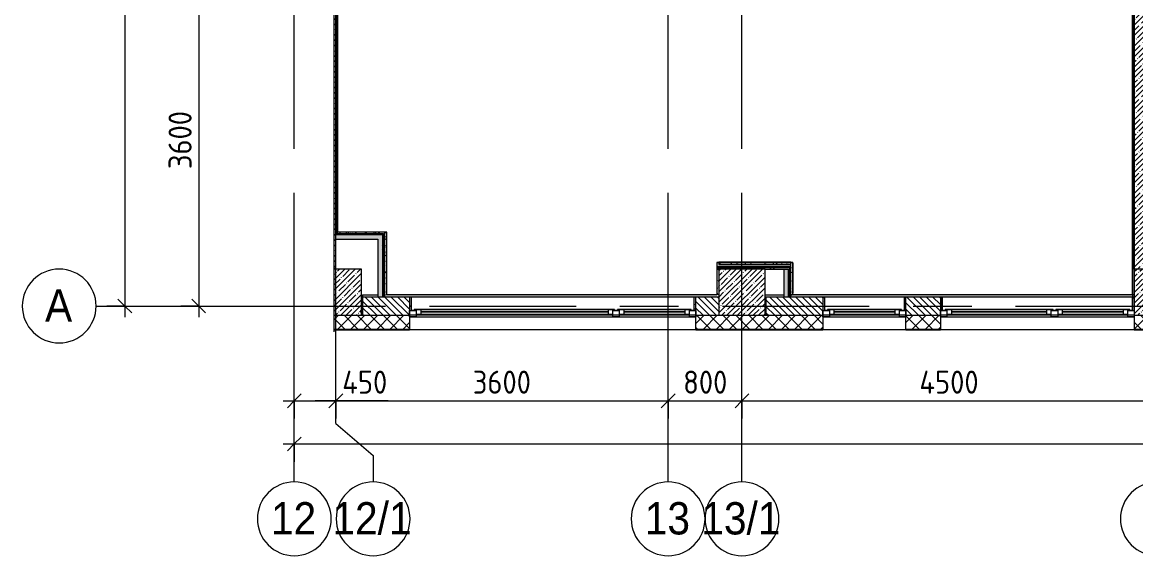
# Model space of a CAD drawing. Header units: millimetres. Extents: x 35363 to 232034, y -8553 to 29000.
# Drawn here: x 35363 to 47425, y -2706 to 3076 of the extents above; entities that cross this region are included whole.
import ezdxf

# ---------------------------------------------------------------- set-up
doc = ezdxf.new("R2010")
doc.units = ezdxf.units.MM
doc.linetypes.add('Осевая', pattern=[3175, 635, -476.25, 1587.5, -476.25])
for name, color, linetype, lineweight in [('A-ANNO-DIMS', 7, 'Continuous', 9), ('A-ANNO-DIMS-100', 7, 'Continuous', 9), ('A-DETL-GENF', 7, 'Continuous', 9), ('A-GLAZ', 7, 'Continuous', 9), ('A-GLAZ-1', 7, 'Continuous', 13), ('A-WALL', 7, 'Continuous', 9), ('I-WALL', 7, 'Continuous', 9), ('S-COLS', 7, 'Continuous', 9), ('Оси', 7, 'Continuous', 9), ('Оси-1', 7, 'Continuous', 20), ('Оси-2', 7, 'Осевая', 9)]:
    doc.layers.add(name, color=color, linetype=linetype, lineweight=lineweight)
doc.layers.add('A-WALL-1', color=7, linetype='Continuous', lineweight=9, true_color=0x3c3c3c)
doc.layers.add('A-WALL-FNSH-1', color=7, linetype='Continuous', lineweight=9, true_color=0x3c3c3c)
doc.styles.add('Arial', font='arial.ttf', dxfattribs={"width": 0.9, "height": 350})
doc.styles.add('ISOCPEUR', font='isocpeur.ttf', dxfattribs={"width": 0.9, "height": 250})
doc.dimstyles.new('ISO-2_5_0_9К_БОЛЬШОЙ', dxfattribs={"dimscale": 304.8, "dimtxt": 248.995294, "dimasz": 0.492126, "dimexe": 0.393701, "dimexo": 0.984252, "dimgap": 0, "dimtad": 1, "dimdec": 0, "dimrnd": 10, "dimzin": 0, "dimdsep": 46, "dimtxsty": 'ISOCPEUR', "dimblk1": 'OBLIQUE', "dimblk2": 'OBLIQUE', "dimsah": 1, "dimcen": 0.09, "dimdle": 0.393701, "dimazin": 0, "dimtfac": 1, "dimtdec": 4, "dimtix": 1, "dimtmove": 0, "dimatfit": 3, "dimfxl": 1, "dimtvp": 1, "dimtolj": 1, "dimtzin": 0, "dimarcsym": 2})
doc.dimstyles.new('ISO-2_5_0_9К_БОЛЬШОЙ_1', dxfattribs={"dimscale": 304.8, "dimtxt": 248.995294, "dimasz": 0.492126, "dimexe": 0.393701, "dimexo": 0.984252, "dimgap": 0, "dimtad": 1, "dimdec": 0, "dimrnd": 10, "dimzin": 0, "dimdsep": 46, "dimtxsty": 'ISOCPEUR', "dimblk1": 'OBLIQUE', "dimblk2": 'OBLIQUE', "dimsah": 1, "dimcen": 0.09, "dimdle": 0.393701, "dimazin": 0, "dimtfac": 1, "dimtdec": 4, "dimtix": 1, "dimtmove": 2, "dimatfit": 3, "dimfxl": 1, "dimtvp": 1, "dimtolj": 1, "dimtzin": 0, "dimarcsym": 2})
doc.dimstyles.new('ISO-2_5_0_9К_БОЛЬШОЙ_2', dxfattribs={"dimscale": 304.8, "dimtxt": 248.995294, "dimasz": 0.492126, "dimexe": 0.393701, "dimexo": 0.984252, "dimgap": 0, "dimtad": 1, "dimdec": 0, "dimrnd": 10, "dimzin": 0, "dimdsep": 46, "dimtxsty": 'ISOCPEUR', "dimblk1": 'OBLIQUE', "dimblk2": 'OBLIQUE', "dimsah": 1, "dimcen": 0.09, "dimdle": 0.393701, "dimazin": 0, "dimtfac": 1, "dimtdec": 4, "dimtix": 1, "dimtmove": 1, "dimatfit": 3, "dimfxl": 1, "dimtvp": 1, "dimtolj": 1, "dimtzin": 0, "dimarcsym": 2})
pattern_1 = [(45, (0, 0), (-57.02463, 57.02463), []), (45, (57.025, 0), (-57.02463, 57.02463), [100.806, -20.161, 3.353, -16.808])]
pattern_2 = [(135, (0, 0), (-35.35534, -35.35534), [])]
pattern_3 = [(0, (0, 0), (121.92, 30.48), [10.058, -81.382, 10.058, -81.382, -487.68]), (0, (0, 0), (121.92, 30.48), [-182.88, 10.058, -172.822, 10.058, -81.382, -213.36]), (0, (0, 0), (121.92, 30.48), [-457.2, 10.058, -50.902, 10.058, -142.342]), (120, (45.72, 15.24), (-87.356454, 90.345817), [10.058, -81.382, 10.058, -81.382, -487.68]), (120, (45.72, 15.24), (-87.356454, 90.345817), [-182.88, 10.058, -172.822, 10.058, -81.382, -213.36]), (120, (45.72, 15.24), (-87.356454, 90.345817), [-457.2, 10.058, -50.902, 10.058, -142.342]), (240, (60.96, 76.2), (-34.563546, -120.825817), [10.058, -81.382, 10.058, -81.382, -487.68]), (240, (60.96, 76.2), (-34.563546, -120.825817), [-182.88, 10.058, -172.822, 10.058, -81.382, -213.36]), (240, (60.96, 76.2), (-34.563546, -120.825817), [-457.2, 10.058, -50.902, 10.058, -142.342])]
pattern_4 = [(45, (0, 0), (-106.066, 106.066), []), (135, (0, 0), (-106.066, -106.066), [])]

# ---------------------------------------------------------------- blocks, each defined once
blk = doc.blocks.new('BSC_Колонна _Прямоугольная - 500х500-V5-План заполнения и маркировки дверных проемов 2 этажа в осях 12-23')
at = {"layer": 'S-COLS'}
h = blk.add_hatch(dxfattribs=at)
h.set_pattern_fill('FP_6', color=256, style=0, pattern_type=2)
h.set_pattern_definition([(45, (-38790, -150), (-57.02463, 57.02463), []), (45, (-38732.975, -150), (-57.02463, 57.02463), [100.806, -20.161, 3.353, -16.808])])
h.paths.add_polyline_path([(-47, -250), (250, -250), (250, 250), (-47, 250)])
for p, q in [((250, 250), (-47, 250)), ((250, -250), (250, 250)), ((-47, -250), (250, -250))]:
    blk.add_line(p, q, dxfattribs=at)
blk = doc.blocks.new('BSC_Колонна _Прямоугольная - 500х500-V6-План заполнения и маркировки дверных проемов 2 этажа в осях 12-23')
at = {"layer": 'S-COLS'}
h = blk.add_hatch(dxfattribs=at)
h.set_pattern_fill('FP_7', color=256, style=0, pattern_type=2)
h.set_pattern_definition([(45, (-43160, -150), (-57.02463, 57.02463), []), (45, (-43102.975, -150), (-57.02463, 57.02463), [100.806, -20.161, 3.353, -16.808])])
h.paths.add_polyline_path([(-250, -250), (250, -250), (250, 250), (-250, 250)])
for p, q in [((250, 250), (-250, 250)), ((-250, 250), (-250, -250)), ((250, -250), (250, 250)), ((-250, -250), (250, -250))]:
    blk.add_line(p, q, dxfattribs=at)
blk = doc.blocks.new('BSC_Колонна _Прямоугольная - 500х500-V7-План заполнения и маркировки дверных проемов 2 этажа в осях 12-23')
at = {"layer": 'S-COLS'}
h = blk.add_hatch(dxfattribs=at)
h.set_pattern_fill('FP_8', color=256, style=0, pattern_type=2)
h.set_pattern_definition([(45, (-47660, -150), (-57.02463, 57.02463), []), (45, (-47602.975, -150), (-57.02463, 57.02463), [100.806, -20.161, 3.353, -16.808])])
h.paths.add_polyline_path([(-250, -250), (250, -250), (250, 250), (-250, 250)])
for p, q in [((250, 250), (-250, 250)), ((-250, 250), (-250, -250)), ((250, -250), (250, 250)), ((-250, -250), (250, -250))]:
    blk.add_line(p, q, dxfattribs=at)
blk = doc.blocks.new('120_Окно_СКБ_2Ст - 120_Окно_СКБ_2Ст 3100х2500 _мал_ створка слева-2_-22446420-План заполнения и маркировки дверных проемов 2 этажа в осях 12-23')
at = {"layer": 'A-GLAZ'}
for p, q in [((1550, -57), (-1550, -57)), ((-1430, -107), (-770, -107)), ((-770, -117), (-1430, -117)), ((-600, -107), (1430, -107)), ((1430, -117), (-600, -117)), ((-1530, -127), (-1500, -127)), ((-700, -127), (-670, -127)), ((1500, -127), (1530, -127))]:
    blk.add_line(p, q, dxfattribs=at)
at = {"layer": 'A-GLAZ-1'}
for p, q in [((-1550, -127), (-1550, -57)), ((-1550, -57), (-1480, -57)), ((-1480, -57), (-1480, -127)), ((-720, -87), (-1480, -87)), ((-1480, -87), (-1480, -127)), ((-1430, -137), (-1430, -87)), ((-770, -137), (-770, -87)), ((-720, -127), (-720, -57)), ((-720, -57), (-650, -57)), ((-720, -127), (-720, -87)), ((-650, -57), (-650, -127)), ((1480, -87), (-650, -87)), ((-650, -87), (-650, -127)), ((-600, -137), (-600, -87)), ((1430, -137), (1430, -87)), ((1480, -127), (1480, -57)), ((1480, -57), (1550, -57)), ((1480, -127), (1480, -87)), ((1550, -57), (1550, -127)), ((-1480, -127), (-1550, -127)), ((-1480, -127), (-1500, -127)), ((-1500, -127), (-1500, -137)), ((-1500, -137), (-700, -137)), ((-700, -137), (-1500, -137)), ((-650, -127), (-720, -127)), ((-700, -127), (-720, -127)), ((-700, -137), (-700, -127)), ((-650, -127), (-670, -127)), ((-670, -127), (-670, -137)), ((-670, -137), (1500, -137)), ((1500, -137), (-670, -137)), ((1550, -127), (1480, -127)), ((1500, -127), (1480, -127)), ((1500, -137), (1500, -127))]:
    blk.add_line(p, q, dxfattribs=at)
blk = doc.blocks.new('120_Окно_СКБ_2Ст - 120_Окно_СКБ_2Ст 2100х2500 _мал створка СЛЕВА_-V23-План заполнения и маркировки дверных проемов 2 этажа в осях 12-23')
at = {"layer": 'A-GLAZ'}
for p, q in [((1050, -57), (-1050, -57)), ((-930, -107), (-270, -107)), ((-270, -117), (-930, -117)), ((-100, -107), (930, -107)), ((930, -117), (-100, -117)), ((-1030, -127), (-1000, -127)), ((-200, -127), (-170, -127)), ((1000, -127), (1030, -127))]:
    blk.add_line(p, q, dxfattribs=at)
at = {"layer": 'A-GLAZ-1'}
for p, q in [((-1050, -127), (-1050, -57)), ((-1050, -57), (-980, -57)), ((-980, -57), (-980, -127)), ((-220, -87), (-980, -87)), ((-980, -87), (-980, -127)), ((-930, -137), (-930, -87)), ((-270, -137), (-270, -87)), ((-220, -127), (-220, -57)), ((-220, -57), (-150, -57)), ((-220, -127), (-220, -87)), ((-150, -57), (-150, -127)), ((980, -87), (-150, -87)), ((-150, -87), (-150, -127)), ((-100, -137), (-100, -87)), ((930, -137), (930, -87)), ((980, -127), (980, -57)), ((980, -57), (1050, -57)), ((980, -127), (980, -87)), ((1050, -57), (1050, -127)), ((-980, -127), (-1050, -127)), ((-980, -127), (-1000, -127)), ((-1000, -127), (-1000, -137)), ((-1000, -137), (-200, -137)), ((-200, -137), (-1000, -137)), ((-150, -127), (-220, -127)), ((-200, -127), (-220, -127)), ((-200, -137), (-200, -127)), ((-150, -127), (-170, -127)), ((-170, -127), (-170, -137)), ((-170, -137), (1000, -137)), ((1000, -137), (-170, -137)), ((1050, -127), (980, -127)), ((1000, -127), (980, -127)), ((1000, -137), (1000, -127))]:
    blk.add_line(p, q, dxfattribs=at)
blk = doc.blocks.new('120_Окно_СКБ_1Ст - 120_Окно_СКБ_1Ст 900х2500_h_-20664874-План заполнения и маркировки дверных проемов 2 этажа в осях 12-23')
at = {"layer": 'A-GLAZ'}
for p, q in [((450, -57), (-450, -57)), ((-330, -107), (330, -107)), ((330, -117), (-330, -117)), ((-430, -127), (-400, -127)), ((400, -127), (430, -127))]:
    blk.add_line(p, q, dxfattribs=at)
at = {"layer": 'A-GLAZ-1'}
for p, q in [((-450, -127), (-450, -57)), ((-450, -57), (-380, -57)), ((-380, -57), (-380, -127)), ((380, -87), (-380, -87)), ((-380, -87), (-380, -127)), ((-330, -137), (-330, -87)), ((330, -137), (330, -87)), ((380, -127), (380, -57)), ((380, -57), (450, -57)), ((380, -127), (380, -87)), ((450, -57), (450, -127)), ((-380, -127), (-450, -127)), ((-380, -127), (-400, -127)), ((-400, -127), (-400, -137)), ((-400, -137), (400, -137)), ((400, -137), (-400, -137)), ((450, -127), (380, -127)), ((400, -127), (380, -127)), ((400, -137), (400, -127))]:
    blk.add_line(p, q, dxfattribs=at)
blk = doc.blocks.new('DET_L_Линия разрыва - М100-30654842-План заполнения и маркировки дверных проемов 2 этажа в осях 12-23')
at = {"layer": 'A-DETL-GENF'}
blk.add_line((24080, 0), (12340, 0), dxfattribs=at)
blk = doc.blocks.new('Ось сетки - D8-29747960-План заполнения и маркировки дверных проемов 2 этажа в осях 12-23')
at = {"layer": 'Оси-1'}
for start, end in [(360, 180), (180, 360)]:
    blk.add_arc((0, 0), 4, start, end, dxfattribs=at)
blk = doc.blocks.new('DIMBLOCK12-План заполнения и маркировки дверных проемов 2 этажа в осях 12-23')
at = {"layer": 'A-ANNO-DIMS-100', "lineweight": 20}
for p, q in [((37275, 3600), (37200, 3675)), ((37275, 3600), (37350, 3525)), ((37275, 0), (37200, 75)), ((37275, 0), (37350, -75))]:
    blk.add_line(p, q, dxfattribs=at)
at = {"layer": 'A-ANNO-DIMS-100'}
for p, q in [((37081, 3600), (37395, 3600)), ((37275, 3600), (37081, 3600)), ((37275, 3600), (37275, -120)), ((37081, 0), (37395, 0)), ((37275, 0), (37081, 0))]:
    blk.add_line(p, q, dxfattribs=at)
at = {"layer": 'A-ANNO-DIMS-100', "color": 0, "insert": (36948, 1484), "char_height": 250, "width": 758.48, "attachment_point": 1, "rotation": 90, "line_spacing_factor": 1.149209, "style": 'ISOCPEUR'}
blk.add_mtext('3600', dxfattribs=at)
blk = doc.blocks.new('_Oblique')
at = {"color": 0, "linetype": 'ByBlock', "lineweight": -2}
blk.add_line((-0.5, -0.5), (0.5, 0.5), dxfattribs=at)
blk = doc.blocks.new('DIMBLOCK13-План заполнения и маркировки дверных проемов 2 этажа в осях 12-23')
at = {"layer": 'A-ANNO-DIMS-100', "lineweight": 20}
for p, q in [((36475, 27000), (36400, 27075)), ((36475, 27000), (36550, 26925)), ((36475, 0), (36400, 75)), ((36475, 0), (36550, -75))]:
    blk.add_line(p, q, dxfattribs=at)
at = {"layer": 'A-ANNO-DIMS-100'}
for p, q in [((36475, 27120), (36475, -120)), ((36281, 27000), (36595, 27000)), ((36475, 27000), (36281, 27000)), ((36281, 0), (36595, 0)), ((36475, 0), (36281, 0))]:
    blk.add_line(p, q, dxfattribs=at)
at = {"layer": 'A-ANNO-DIMS-100', "color": 0, "insert": (36148, 13572), "char_height": 250, "width": 948.1, "attachment_point": 1, "rotation": 90, "line_spacing_factor": 1.149209, "style": 'ISOCPEUR'}
blk.add_mtext('27000', dxfattribs=at)
blk = doc.blocks.new('DIMBLOCK14-План заполнения и маркировки дверных проемов 2 этажа в осях 12-23')
at = {"layer": 'A-ANNO-DIMS-100'}
for p, q in [((38310, -1220), (38310, -907)), ((38760, -1220), (38760, -907)), ((38190, -1027), (38760, -1027)), ((38310, -1027), (38310, -1220)), ((38730, -1027), (38535, -1027)), ((39328, -1027), (38730, -1027)), ((38760, -1027), (38760, -1220))]:
    blk.add_line(p, q, dxfattribs=at)
at = {"layer": 'A-ANNO-DIMS-100', "lineweight": 20}
for p, q in [((38310, -1027), (38385, -952)), ((38760, -1027), (38835, -952)), ((38310, -1027), (38235, -1102)), ((38760, -1027), (38685, -1102))]:
    blk.add_line(p, q, dxfattribs=at)
at = {"layer": 'A-ANNO-DIMS-100', "color": 0, "insert": (38830, -700), "char_height": 250, "width": 597.59, "attachment_point": 1, "line_spacing_factor": 1.149209, "style": 'ISOCPEUR'}
blk.add_mtext('450', dxfattribs=at)
blk = doc.blocks.new('DIMBLOCK15-План заполнения и маркировки дверных проемов 2 этажа в осях 12-23')
at = {"layer": 'A-ANNO-DIMS-100'}
for p, q in [((38760, -1220), (38760, -907)), ((42360, -1220), (42360, -907)), ((38760, -1027), (42360, -1027)), ((38760, -1027), (38760, -1220)), ((42360, -1027), (42360, -1220))]:
    blk.add_line(p, q, dxfattribs=at)
at = {"layer": 'A-ANNO-DIMS-100', "lineweight": 20}
for p, q in [((38760, -1027), (38835, -952)), ((42360, -1027), (42435, -952)), ((38760, -1027), (38685, -1102)), ((42360, -1027), (42285, -1102))]:
    blk.add_line(p, q, dxfattribs=at)
at = {"layer": 'A-ANNO-DIMS-100', "color": 0, "insert": (40244, -700), "char_height": 250, "width": 758.48, "attachment_point": 1, "line_spacing_factor": 1.149209, "style": 'ISOCPEUR'}
blk.add_mtext('3600', dxfattribs=at)
blk = doc.blocks.new('DIMBLOCK16-План заполнения и маркировки дверных проемов 2 этажа в осях 12-23')
at = {"layer": 'A-ANNO-DIMS-100'}
for p, q in [((42360, -1220), (42360, -907)), ((43160, -1220), (43160, -907)), ((42360, -1027), (43160, -1027)), ((42360, -1027), (42360, -1220)), ((43160, -1027), (43160, -1220))]:
    blk.add_line(p, q, dxfattribs=at)
at = {"layer": 'A-ANNO-DIMS-100', "lineweight": 20}
for p, q in [((42360, -1027), (42435, -952)), ((43160, -1027), (43235, -952)), ((42360, -1027), (42285, -1102)), ((43160, -1027), (43085, -1102))]:
    blk.add_line(p, q, dxfattribs=at)
at = {"layer": 'A-ANNO-DIMS-100', "color": 0, "insert": (42523, -700), "char_height": 250, "width": 568.86, "attachment_point": 1, "line_spacing_factor": 1.149209, "style": 'ISOCPEUR'}
blk.add_mtext('800', dxfattribs=at)
blk = doc.blocks.new('DIMBLOCK17-План заполнения и маркировки дверных проемов 2 этажа в осях 12-23')
at = {"layer": 'A-ANNO-DIMS-100'}
for p, q in [((43160, -1220), (43160, -907)), ((47660, -1220), (47660, -907)), ((43160, -1027), (47660, -1027)), ((43160, -1027), (43160, -1220)), ((47660, -1027), (47660, -1220))]:
    blk.add_line(p, q, dxfattribs=at)
at = {"layer": 'A-ANNO-DIMS-100', "lineweight": 20}
for p, q in [((43160, -1027), (43235, -952)), ((47660, -1027), (47735, -952)), ((43160, -1027), (43085, -1102)), ((47660, -1027), (47585, -1102))]:
    blk.add_line(p, q, dxfattribs=at)
at = {"layer": 'A-ANNO-DIMS-100', "color": 0, "insert": (45082, -700), "char_height": 250, "width": 787.21, "attachment_point": 1, "line_spacing_factor": 1.149209, "style": 'ISOCPEUR'}
blk.add_mtext('4500', dxfattribs=at)
blk = doc.blocks.new('DIMBLOCK49-План заполнения и маркировки дверных проемов 2 этажа в осях 12-23')
at = {"layer": 'A-ANNO-DIMS-100'}
for p, q in [((38310, -1689), (38310, -1375)), ((84560, -1689), (84560, -1375)), ((38190, -1495), (84680, -1495)), ((38310, -1495), (38310, -1689)), ((84560, -1495), (84560, -1689))]:
    blk.add_line(p, q, dxfattribs=at)
at = {"layer": 'A-ANNO-DIMS-100', "lineweight": 20}
for p, q in [((38310, -1495), (38385, -1420)), ((84560, -1495), (84635, -1420)), ((38310, -1495), (38235, -1570)), ((84560, -1495), (84485, -1570))]:
    blk.add_line(p, q, dxfattribs=at)
at = {"layer": 'A-ANNO-DIMS-100', "color": 0, "insert": (61028, -1168), "char_height": 250, "width": 976.83, "attachment_point": 1, "line_spacing_factor": 1.149209, "style": 'ISOCPEUR'}
blk.add_mtext('46250', dxfattribs=at)

msp = doc.modelspace()

# ---------------------------------------------------------------- hatches: boundary and pattern name
at = {"layer": 'A-WALL'}
h = msp.add_hatch(dxfattribs=at)
h.set_pattern_fill('FP_20', color=256, style=0, pattern_type=2)
h.set_pattern_definition(pattern_2)
h.paths.add_polyline_path([(42910, -100), (42910, 100), (42660, 100), (42660, -100)])
h.paths.add_polyline_path([(39050, -100), (39560, -100), (39560, 100), (39050, 100)])
h = msp.add_hatch(dxfattribs=at)
h.set_pattern_fill('FP_20', color=256, style=0, pattern_type=2)
h.set_pattern_definition(pattern_2)
h.paths.add_polyline_path([(45310, -100), (45310, 100), (44936.3, 100), (44936.3, -100)])
h.paths.add_polyline_path([(44036.3, -100), (44036.3, 100), (43420, 100), (43420, -100)])
h = msp.add_hatch(dxfattribs=at)
h.set_pattern_fill('FP_21', color=256, style=0, pattern_type=2)
h.set_pattern_definition([(45, (0, 0), (-70.71068, 70.71068), []), (135, (0, 0), (-70.71068, -70.71068), [])])
h.paths.add_polyline_path([(75700, -250), (75700, -100), (71560, -100), (71560, -250), (74614.8, -250)])
h.paths.add_polyline_path([(66160, -250), (66160, -100), (65160, -100), (65160, -250), (65895.8, -250)])
h.paths.add_polyline_path([(67060, -250), (70660, -250), (70660, -100), (67060, -100), (67060, -124.1)])
h.paths.add_polyline_path([(61536.2, -250), (62060, -250), (62060, -100), (60910, -100), (60910, -250), (61410, -250)])
h.paths.add_polyline_path([(58060, -250), (58810, -250), (58810, -100), (58060, -100)])
h.paths.add_polyline_path([(53310, -250), (53310, -100), (51910, -100), (51910, -250), (52817.1, -250)])
h.paths.add_polyline_path([(57160, -250), (57160, -100), (56410, -100), (56410, -250)])
h.paths.add_polyline_path([(48810, -250), (48810, -100), (47410, -100), (47410, -250), (48457.6, -250)])
h.paths.add_polyline_path([(38742.7, -250), (39560, -250), (39560, -100), (38742.7, -100), (38742.7, -171.9)])
h.paths.add_polyline_path([(44936.3, -250), (45310, -250), (45310, -100), (44936.3, -100)])
h.paths.add_polyline_path([(42660, -250), (44036.3, -250), (44036.3, -100), (42660, -100), (42660, -124.1)])
at = {"layer": 'I-WALL'}
h = msp.add_hatch(dxfattribs=at)
h.set_pattern_fill('FP_17', color=256, style=0, pattern_type=2)
h.set_pattern_definition(pattern_1)
h.paths.add_polyline_path([(38760, 410), (38760, 7400), (38742.7, 7400), (38742.7, 410)])
h = msp.add_hatch(dxfattribs=at)
h.set_pattern_fill('FP_58', color=256, style=0, pattern_type=2)
h.set_pattern_definition(pattern_3)
h.paths.add_polyline_path([(38780, 800), (38780, 7380), (38760, 7380), (38760, 800)])
h = msp.add_hatch(dxfattribs=at)
h.set_pattern_fill('FP_17', color=256, style=0, pattern_type=2)
h.set_pattern_definition(pattern_1)
h.paths.add_polyline_path([(47410, 400), (47630, 400), (47630, 7400), (47410, 7400), (47410, 789.1)])
h = msp.add_hatch(dxfattribs=at)
h.set_pattern_fill('FP_58', color=256, style=0, pattern_type=2)
h.set_pattern_definition(pattern_3)
h.paths.add_polyline_path([(47390, 100), (47410, 100), (47410, 7070), (47390, 7070), (47390, 120)])
h = msp.add_hatch(dxfattribs=at)
h.set_pattern_fill('FP_59', color=256, style=0, pattern_type=2)
h.set_pattern_definition(pattern_4)
h.paths.add_polyline_path([(38760, 787.5), (39290, 787.5), (39290, 800), (38760, 800), (38760, 789.1)])
h = msp.add_hatch(dxfattribs=at)
h.set_pattern_fill('FP_59', color=256, style=0, pattern_type=2)
h.set_pattern_definition(pattern_4)
h.paths.add_polyline_path([(39277.5, 775), (39277.5, 787.5), (38760, 787.5), (38760, 775), (39265, 775)])
for points in [[(39265, 725), (39265, 775), (38760, 775), (38760, 725), (39215, 725)], [(39215, 100), (39265, 100), (39265, 725), (39215, 725)], [(42890, 425), (43690, 425), (43690, 475), (42910, 475), (42910, 450), (42890, 450)], [(43615, 100), (43665, 100), (43665, 400), (43615, 400)]]:
    msp.add_hatch(color=256, dxfattribs=at).paths.add_polyline_path(points)
h = msp.add_hatch(dxfattribs=at)
h.set_pattern_fill('FP_58', color=256, style=0, pattern_type=2)
h.set_pattern_definition(pattern_3)
h.paths.add_polyline_path([(38780, 780), (39290, 780), (39290, 800), (38780, 800), (38780, 789.1)])
h = msp.add_hatch(dxfattribs=at)
h.set_pattern_fill('FP_59', color=256, style=0, pattern_type=2)
h.set_pattern_definition(pattern_4)
h.paths.add_polyline_path([(39277.5, 100), (39277.5, 775), (39265, 775), (39265, 100)])
h = msp.add_hatch(dxfattribs=at)
h.set_pattern_fill('FP_59', color=256, style=0, pattern_type=2)
h.set_pattern_definition(pattern_4)
h.paths.add_polyline_path([(39277.5, 100), (39290, 100), (39290, 787.5), (39277.5, 787.5), (39277.5, 725)])
h = msp.add_hatch(dxfattribs=at)
h.set_pattern_fill('FP_58', color=256, style=0, pattern_type=2)
h.set_pattern_definition(pattern_3)
h.paths.add_polyline_path([(39290, 120), (39310, 121), (39310, 800), (39290, 800), (39290, 780)])
h = msp.add_hatch(dxfattribs=at)
h.set_pattern_fill('FP_58', color=256, style=0, pattern_type=2)
h.set_pattern_definition(pattern_3)
h.paths.add_polyline_path([(42890, 450), (43690, 450), (43690, 470), (42890, 470)])
h = msp.add_hatch(dxfattribs=at)
h.set_pattern_fill('FP_59', color=256, style=0, pattern_type=2)
h.set_pattern_definition(pattern_4)
h.paths.add_polyline_path([(42890, 412.5), (43690, 412.5), (43690, 425), (42890, 425)])
h = msp.add_hatch(dxfattribs=at)
h.set_pattern_fill('FP_59', color=256, style=0, pattern_type=2)
h.set_pattern_definition(pattern_4)
h.paths.add_polyline_path([(43677.5, 400), (43677.5, 412.5), (42890, 412.5), (42890, 400), (43665, 400)])
h = msp.add_hatch(dxfattribs=at)
h.set_pattern_fill('FP_58', color=256, style=0, pattern_type=2)
h.set_pattern_definition(pattern_3)
h.paths.add_polyline_path([(42910, 100), (42910, 400), (42890, 400), (42890, 100)])
h = msp.add_hatch(dxfattribs=at)
h.set_pattern_fill('FP_58', color=256, style=0, pattern_type=2)
h.set_pattern_definition(pattern_3)
h.paths.add_polyline_path([(42890, 130), (42910, 130), (42910, 400), (42890, 400)])
h = msp.add_hatch(dxfattribs=at)
h.set_pattern_fill('FP_59', color=256, style=0, pattern_type=2)
h.set_pattern_definition(pattern_4)
h.paths.add_polyline_path([(43665, 100), (43677.5, 100), (43677.5, 400), (43665, 400)])
h = msp.add_hatch(dxfattribs=at)
h.set_pattern_fill('FP_59', color=256, style=0, pattern_type=2)
h.set_pattern_definition(pattern_4)
h.paths.add_polyline_path([(43677.5, 100), (43690, 100), (43690, 412.5), (43677.5, 412.5), (43677.5, 400)])
h = msp.add_hatch(dxfattribs=at)
h.set_pattern_fill('FP_58', color=256, style=0, pattern_type=2)
h.set_pattern_definition(pattern_3)
h.paths.add_polyline_path([(43710, 120), (43710, 470), (43690, 470), (43690, 120)])
h = msp.add_hatch(dxfattribs=at)
h.set_pattern_fill('FP_58', color=256, style=0, pattern_type=2)
h.set_pattern_definition(pattern_3)
h.paths.add_polyline_path([(41191.7, 100), (42890, 100), (42890, 120), (39290, 120), (39290, 100), (39738.5, 100)])
h = msp.add_hatch(dxfattribs=at)
h.set_pattern_fill('FP_58', color=256, style=0, pattern_type=2)
h.set_pattern_definition(pattern_3)
h.paths.add_polyline_path([(39560, -48), (39580, -48), (39580, 100), (39560, 100)])
h = msp.add_hatch(dxfattribs=at)
h.set_pattern_fill('FP_58', color=256, style=0, pattern_type=2)
h.set_pattern_definition(pattern_3)
h.paths.add_polyline_path([(42644.9, -48), (42660, -48), (42660, 100), (42640, 100), (42640, -48)])
h = msp.add_hatch(dxfattribs=at)
h.set_pattern_fill('FP_58', color=256, style=0, pattern_type=2)
h.set_pattern_definition(pattern_3)
h.paths.add_polyline_path([(44098, 100), (47410, 100), (47410, 120), (43690, 120), (43690, 100)])
h = msp.add_hatch(dxfattribs=at)
h.set_pattern_fill('FP_58', color=256, style=0, pattern_type=2)
h.set_pattern_definition(pattern_3)
h.paths.add_polyline_path([(44036.3, -48), (44056.3, -48), (44056.3, 100), (44036.3, 100)])
h = msp.add_hatch(dxfattribs=at)
h.set_pattern_fill('FP_58', color=256, style=0, pattern_type=2)
h.set_pattern_definition(pattern_3)
h.paths.add_polyline_path([(44916.3, -48), (44936.3, -48), (44936.3, 100), (44916.3, 100)])
h = msp.add_hatch(dxfattribs=at)
h.set_pattern_fill('FP_58', color=256, style=0, pattern_type=2)
h.set_pattern_definition(pattern_3)
h.paths.add_polyline_path([(45310, -48), (45330, -48), (45330, 100), (45310, 100)])
h = msp.add_hatch(dxfattribs=at)
h.set_pattern_fill('FP_58', color=256, style=0, pattern_type=2)
h.set_pattern_definition(pattern_3)
h.paths.add_polyline_path([(47390, -48), (47410, -48), (47410, 100), (47390, 100)])

# ---------------------------------------------------------------- linework, layer by layer
at = {"layer": 'A-WALL'}
for p, q in [((38760, 775), (38760, 7400)), ((38760, 7380), (38760, 800)), ((38780, 780), (38780, 7379)), ((47410, 7380), (47410, 400)), ((47410, 400), (47410, 7070)), ((38760, 787.5), (39277.5, 787.5)), ((38760, 775), (39265, 775)), ((39265, 775), (39265, 100)), ((39277.5, 787.5), (39277.5, 100)), ((39310, 800), (39310, 120)), ((43690, 425), (42890, 425)), ((43677.5, 412.5), (42890, 412.5)), ((43665, 100), (43665, 400)), ((43677.5, 100), (43677.5, 412.5)), ((42890, 140.5), (42890, 120)), ((42890, 120), (39310, 120)), ((39040, -100), (39560, -100)), ((42660, -100), (42910, -100)), ((43410, -100), (44036.3, -100)), ((44936.3, -100), (45310, -100)), ((38742.7, -250), (39560, -250)), ((38742.7, -253), (39560, -253)), ((42660, -258), (39560, -258)), ((42660, -250), (44036.3, -250)), ((42660, -253), (44036.3, -253)), ((44936.3, -258), (44036.3, -258)), ((44936.3, -250), (45310, -250)), ((44936.3, -253), (45310, -253)), ((47410, -258), (45310, -258)), ((47410, -250), (48810, -250)), ((47410, -253), (48810, -253))]:
    msp.add_line(p, q, dxfattribs=at)
at = {"layer": 'A-WALL-1'}
for p, q in [((39310, 800), (38760, 800)), ((38760, 410), (38760, 775)), ((38760, 725), (39215, 725)), ((38780, 780), (39290, 780)), ((39215, 725), (39215, 100)), ((39290, 100), (39290, 800)), ((38742.7, 410), (38760, 410)), ((43710, 470), (42890, 470)), ((42910, 400), (42890, 400)), ((43690, 475), (42910, 475)), ((42910, 475), (42910, 450)), ((42910, 450), (43690, 450)), ((43410, 400), (43665, 400)), ((43615, 400), (43615, 100)), ((43690, 100), (43690, 475)), ((42890, 130), (42910, 130)), ((43710, 120), (43710, 140)), ((47390, 121), (47390, 100)), ((39050, 100), (39050, -100)), ((39050, 100), (42910, 100)), ((39560, 100), (39560, -250)), ((39580, -48), (39580, 100)), ((42640, 100), (42640, -48)), ((42660, -250), (42660, 100)), ((43420, 100), (43420, -100)), ((43420, 100), (47410, 100)), ((47410, 120), (43690, 120)), ((44036.3, 100), (44036.3, -250)), ((44056.3, -48), (44056.3, 100)), ((44916.3, 100), (44916.3, -48)), ((44936.3, -250), (44936.3, 100)), ((45310, 100), (45310, -250)), ((45330, -48), (45330, 100)), ((39560, -48), (39580, -48)), ((42640, -48), (42660, -48)), ((44036.3, -48), (44056.3, -48)), ((44916.3, -48), (44936.3, -48)), ((45310, -48), (45330, -48)), ((47390, -48), (47410, -48)), ((47410, -100), (47410, -250))]:
    msp.add_line(p, q, dxfattribs=at)
at = {"layer": 'A-WALL-FNSH-1'}
for p, q in [((38781, 801), (38781, 7380)), ((47389, 7049), (47389, 121)), ((47390, 121), (47390, 7050)), ((39311, 801), (38781, 801)), ((39311, 121), (39311, 801)), ((42889, 471), (42889, 121)), ((43711, 471), (42889, 471)), ((42890, 420.5), (42889, 420.5)), ((42890, 140.5), (42890, 470)), ((43710, 470), (43710, 140)), ((43711, 140), (43711, 471)), ((42889, 121), (39311, 121)), ((42889, 140.5), (42890, 140.5)), ((43710, 140), (43711, 140)), ((47389, 121), (43710, 121)), ((39581, -48), (39581, 100)), ((42639, 100), (42639, -48)), ((44057.3, -48), (44057.3, 100)), ((44915.3, 100), (44915.3, -48)), ((45331, -48), (45331, 100)), ((47389, 100), (47389, -48)), ((47390, -48), (47390, 100)), ((39580, -48), (39581, -48)), ((42639, -48), (42640, -48)), ((44056.3, -48), (44057.3, -48)), ((44915.3, -48), (44916.3, -48)), ((45330, -48), (45331, -48)), ((47389, -48), (47390, -48)), ((38742.7, -258), (39560, -258)), ((39560, -258), (39560, -250)), ((42660, -250), (42660, -258)), ((42660, -258), (44036.3, -258)), ((44036.3, -258), (44036.3, -250)), ((44936.3, -250), (44936.3, -258)), ((44936.3, -258), (45310, -258)), ((45310, -258), (45310, -250)), ((47410, -250), (47410, -258)), ((47410, -258), (48810, -258))]:
    msp.add_line(p, q, dxfattribs=at)
at = {"layer": 'I-WALL'}
for p, q in [((39050, 120), (39050, 100)), ((39050, 120), (39215, 120)), ((43410, 120), (43615, 120)), ((42660, -100), (39560, -100)), ((44936.3, -100), (44036.3, -100)), ((47410, -100), (45310, -100))]:
    msp.add_line(p, q, dxfattribs=at)
at = {"layer": 'Оси'}
for p, q in [((38760, -1271.3), (38760, 1228.7)), ((38310, -1906.3), (38310, 593.7)), ((42360, -1906.3), (42360, 593.7)), ((43160, -1906.3), (43160, 593.7)), ((36163.4, 0), (38663.4, 0)), ((38760, -1271.3), (39164.1, -1621.3)), ((39164.1, -1621.3), (39164.1, -1906.3))]:
    msp.add_line(p, q, dxfattribs=at)
at = {"layer": 'Оси-2'}
for p, q in [((42360, 593.7), (42360, 24898.1)), ((43160, 593.7), (43160, 24898.1)), ((38310, 593.7), (38310, 21277.7)), ((38760, 1228.7), (38760, 12700)), ((38663.4, 0), (82200, 0))]:
    msp.add_line(p, q, dxfattribs=at)

# ---------------------------------------------------------------- block references
at = {"layer": 'A-DETL-GENF', "rotation": 270.0000000000003}
msp.add_blockref('DET_L_Линия разрыва - М100-30654842-План заполнения и маркировки дверных проемов 2 этажа в осях 12-23', (38742.7, 23799.7), dxfattribs=at)
at = {"layer": 'A-GLAZ', "rotation": 180}
for name, p in [('120_Окно_СКБ_2Ст - 120_Окно_СКБ_2Ст 3100х2500 _мал_ створка слева-2_-22446420-План заполнения и маркировки дверных проемов 2 этажа в осях 12-23', (41110, -175)), ('120_Окно_СКБ_1Ст - 120_Окно_СКБ_1Ст 900х2500_h_-20664874-План заполнения и маркировки дверных проемов 2 этажа в осях 12-23', (44486.3, -175)), ('120_Окно_СКБ_2Ст - 120_Окно_СКБ_2Ст 2100х2500 _мал створка СЛЕВА_-V23-План заполнения и маркировки дверных проемов 2 этажа в осях 12-23', (46360, -175))]:
    msp.add_blockref(name, p, dxfattribs=at)
at = {"layer": 'S-COLS'}
for name, p in [('BSC_Колонна _Прямоугольная - 500х500-V5-План заполнения и маркировки дверных проемов 2 этажа в осях 12-23', (38790, 150)), ('BSC_Колонна _Прямоугольная - 500х500-V6-План заполнения и маркировки дверных проемов 2 этажа в осях 12-23', (43160, 150)), ('BSC_Колонна _Прямоугольная - 500х500-V7-План заполнения и маркировки дверных проемов 2 этажа в осях 12-23', (47660, 150))]:
    msp.add_blockref(name, p, dxfattribs=at)
at = {"layer": 'Оси-1', "xscale": 99.99999999999993, "yscale": 99.99999999999993, "zscale": 99.99999999999993, "rotation": 269.9999999999994}
msp.add_blockref('Ось сетки - D8-29747960-План заполнения и маркировки дверных проемов 2 этажа в осях 12-23', (35763.4, 0), dxfattribs=at)
at = {"layer": 'Оси-1', "xscale": 99.99999999999993, "yscale": 99.99999999999993, "zscale": 99.99999999999993}
for p in [(38310, -2306.3), (39164.1, -2306.3), (42360, -2306.3), (43160, -2306.3), (47660, -2306.3)]:
    msp.add_blockref('Ось сетки - D8-29747960-План заполнения и маркировки дверных проемов 2 этажа в осях 12-23', p, dxfattribs=at)

# ---------------------------------------------------------------- texts
at = {"layer": 'Оси', "char_height": 350, "attachment_point": 1, "style": 'Arial'}
for s, insert, width in [('\\fArial|b0|i0|c204|p34|;\\W.9;А', (35610.6, 181), 360.759), ('12', (38057.4, -2125.6), 606.076), ('12/1', (38723.8, -2125.6), 1060.633), ('13', (42107.4, -2125.6), 606.076), ('13/1', (42719.7, -2125.6), 1060.633)]:
    msp.add_mtext(s, dxfattribs=dict(at, insert=insert, width=width))

# ---------------------------------------------------------------- dimensions: what is measured, and where the dimension line sits
at = {"layer": 'A-ANNO-DIMS'}
dim = msp.add_linear_dim(base=(36474.6, 0), p1=(36580.7, 27000), p2=(36580.7, 0), angle=90, dimstyle='ISO-2_5_0_9К_БОЛЬШОЙ_1', override={"dimpost": '<>', "dimfxl": 26999.999823}, dxfattribs=at)
dim.commit()
dim.dimension.update_dxf_attribs({"geometry": 'DIMBLOCK13-План заполнения и маркировки дверных проемов 2 этажа в осях 12-23', "text_midpoint": (36314.7, 14046), "dimtype": 160, "text_rotation": 90})
dim = msp.add_linear_dim(base=(37274.6, 0), p1=(37380.7, 3600), p2=(37380.7, 0), angle=90, dimstyle='ISO-2_5_0_9К_БОЛЬШОЙ', override={"dimpost": '<>', "dimfxl": 3600}, dxfattribs=at)
dim.commit()
dim.dimension.update_dxf_attribs({"geometry": 'DIMBLOCK12-План заполнения и маркировки дверных проемов 2 этажа в осях 12-23', "text_midpoint": (37149.6, 1800)})
dim = msp.add_linear_dim(base=(38760, -1026.5), p1=(38310, -920.5), p2=(38760, -920.5), dimstyle='ISO-2_5_0_9К_БОЛЬШОЙ_2', override={"dimpost": '<>', "dimfxl": 450}, dxfattribs=at)
dim.commit()
dim.dimension.update_dxf_attribs({"geometry": 'DIMBLOCK14-План заполнения и маркировки дверных проемов 2 этажа в осях 12-23', "text_midpoint": (39128.6, -866.6), "dimtype": 160})
for base, p1, p2, override, picture, middle in [((42360, -1026.5), (38760, -920.5), (42360, -920.5), {"dimpost": '<>', "dimfxl": 3600}, 'DIMBLOCK15-План заполнения и маркировки дверных проемов 2 этажа в осях 12-23', (40560, -901.5)), ((43160, -1026.5), (42360, -920.5), (43160, -920.5), {"dimpost": '<>', "dimfxl": 800}, 'DIMBLOCK16-План заполнения и маркировки дверных проемов 2 этажа в осях 12-23', (42760, -901.5)), ((47660, -1026.5), (43160, -920.5), (47660, -920.5), {"dimpost": '<>', "dimfxl": 4500}, 'DIMBLOCK17-План заполнения и маркировки дверных проемов 2 этажа в осях 12-23', (45410, -901.5)), ((84560, -1494.9), (38310, -1388.9), (84560, -1388.9), {"dimpost": '<>', "dimfxl": 46250}, 'DIMBLOCK49-План заполнения и маркировки дверных проемов 2 этажа в осях 12-23', (61435, -1369.9))]:
    dim = msp.add_linear_dim(base=base, p1=p1, p2=p2, dimstyle='ISO-2_5_0_9К_БОЛЬШОЙ', override=override, dxfattribs=at)
    dim.commit()
    dim.dimension.update_dxf_attribs({"geometry": picture, "text_midpoint": middle})

doc.saveas('drawing.dxf')
